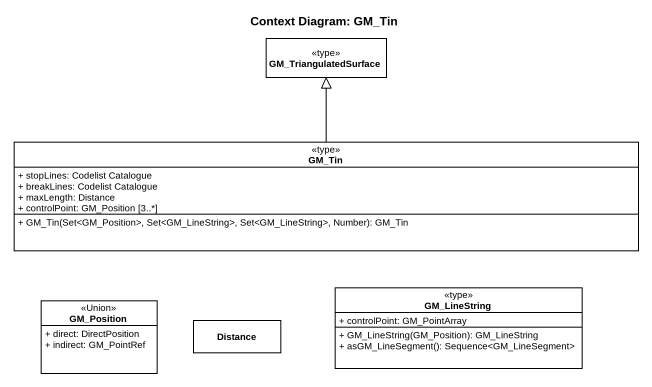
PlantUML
@startuml
title Context Diagram: GM_Tin
hide circle
hide empty members
skinparam classAttributeIconSize 0
class GM_TriangulatedSurface <<type>>
class GM_Tin <<type>> {
  + stopLines: Codelist Catalogue
  + breakLines: Codelist Catalogue
  + maxLength: Distance
  + controlPoint: GM_Position [3..*]
  + GM_Tin(Set<GM_Position>, Set<GM_LineString>, Set<GM_LineString>, Number): GM_Tin
}
class GM_Position <<Union>> {
  + direct: DirectPosition
  + indirect: GM_PointRef
}
class GM_LineString <<type>> {
  + controlPoint: GM_PointArray
  + GM_LineString(GM_Position): GM_LineString
  + asGM_LineSegment(): Sequence<GM_LineSegment>
}
class Distance
GM_Tin -up-|> GM_TriangulatedSurface
@enduml
